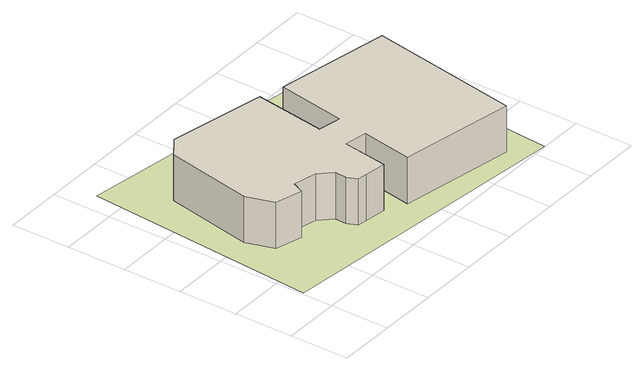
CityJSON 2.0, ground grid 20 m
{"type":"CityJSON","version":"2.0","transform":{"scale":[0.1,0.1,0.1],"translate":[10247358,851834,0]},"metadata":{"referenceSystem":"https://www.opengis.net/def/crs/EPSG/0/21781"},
"CityObjects":{
"building1":{"type":"Building","attributes":{"class":"1030","function":"1150","usage":"1150","yearOfConstruction":0,"roofType":"1000","measuredHeight":16,"storeysAboveGround":4,"storeysBelowGround":0,"landuse":"commercial"},"geometry":[{"type":"Solid","lod":"1","boundaries":[[[[0,1,2,3]],[[1,4,5,2]],[[4,6,7,5]],[[6,8,9,7]],[[8,10,11,9]],[[10,12,13,11]],[[12,14,15,13]],[[14,16,17,15]],[[16,18,19,17]],[[18,20,21,19]],[[20,22,23,21]],[[22,24,25,23]],[[24,26,27,25]],[[26,28,29,27]],[[28,30,31,29]],[[30,32,33,31]],[[32,34,35,33]],[[34,36,37,35]],[[36,38,39,37]],[[38,40,41,39]],[[40,0,3,41]],[[2,5,7,9,11,13,15,17,19,21,23,25,27,29,31,33,35,37,39,41,3]],[[0,40,38,36,34,32,30,28,26,24,22,20,18,16,14,12,10,8,6,4,1]]]]}]},
"landuse1":{"type":"LandUse","attributes":{"name":"plot5","function":"1040","plot_area":8037.1,"landuse":"commercial"},"geometry":[{"type":"MultiSurface","lod":"1","boundaries":[[[42,43,44,45]]]}]}
},
"vertices":[
[523,331,160],[499,178,160],[499,178,0],[523,331,0],[426,187,160],[426,187,0],[394,192,160],[394,192,0],[378,225,160],[378,225,0],[381,265,160],[381,265,0],[340,307,160],[340,307,0],[261,325,160],[261,325,0],[243,286,160],[243,286,0],[151,311,160],[151,311,0],[122,405,160],[122,405,0],[182,702,160],[182,702,0],[247,748,160],[247,748,0],[577,681,160],[577,681,0],[540,439,160],[540,439,0],[618,425,160],[618,425,0],[658,657,160],[658,657,0],[1049,586,160],[1049,586,0],[960,73,160],[960,73,0],[569,143,160],[569,143,0],[600,317,160],[600,317,0],
[1048,2,0],[7,107,0],[70,895,0],[1110,744,0]
]}
